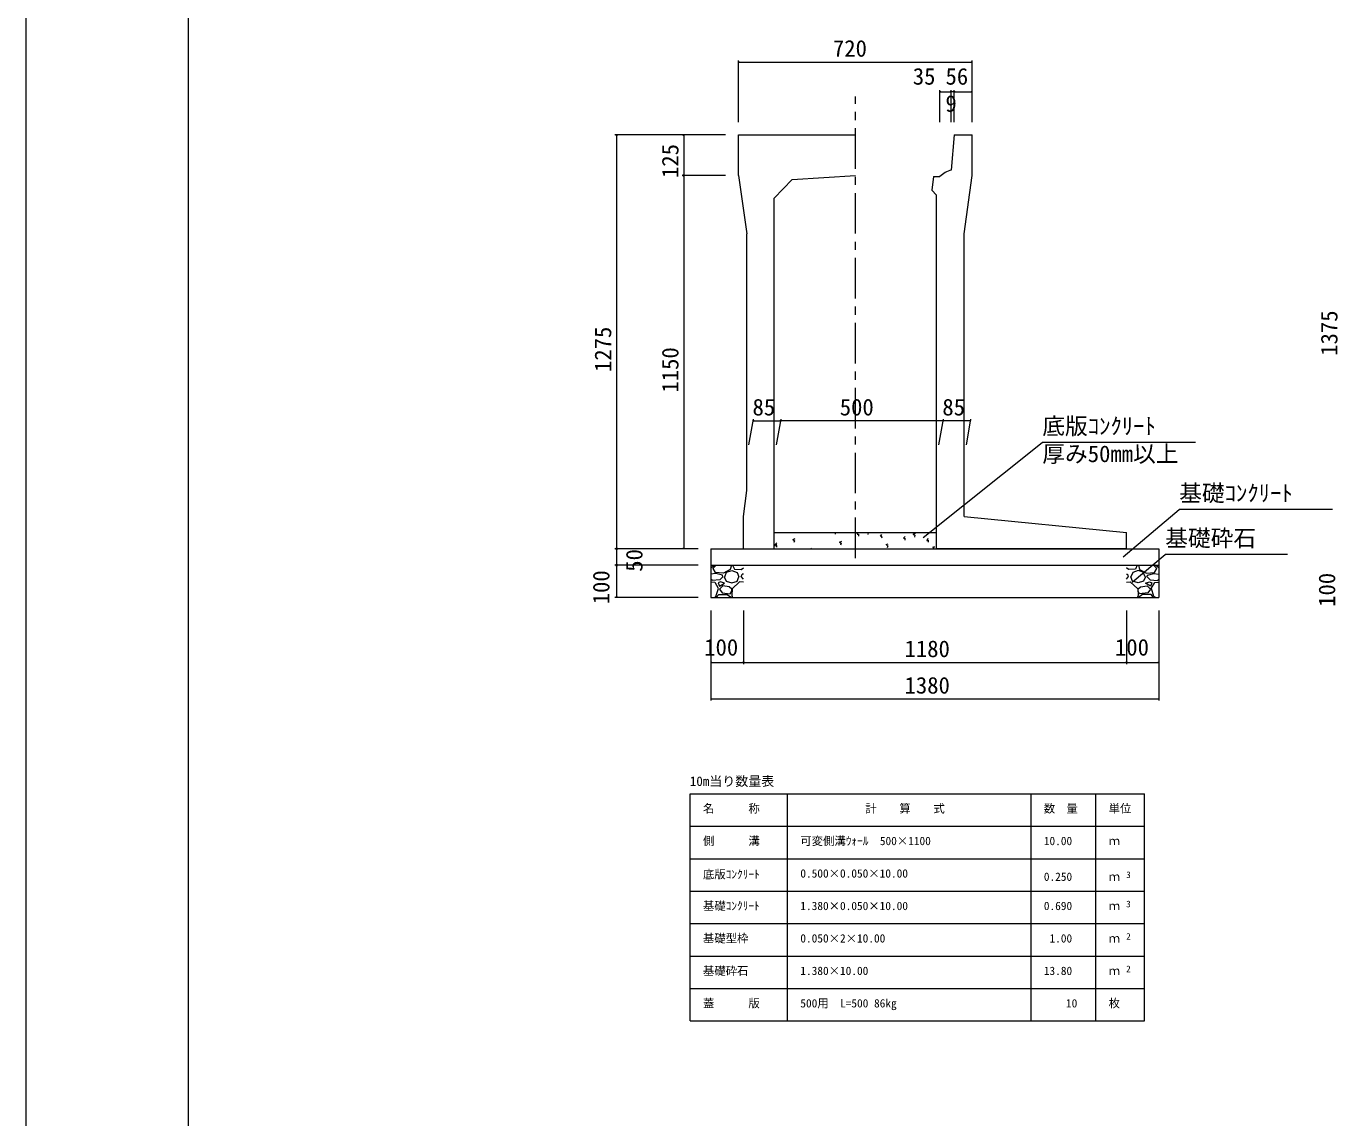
# Model space of a CAD drawing. Units: millimetres on the paper, scale 1:20. Extents: x 0 to 841, y 0 to 594.
# Drawn here: x 0 to 202.1, y 168.1 to 336.3 of the extents above; entities that cross this region are included whole.
import ezdxf
from ezdxf.enums import TextEntityAlignment as Align

# ---------------------------------------------------------------- set-up
doc = ezdxf.new("R2010")
doc.units = ezdxf.units.MM
doc.linetypes.add('USER1', pattern=[10, 6.25, -1.25, 1.25, -1.25])
for name, color, linetype, lineweight in [('D-STR-DIM（寸法）', 7, 'Continuous', 18), ('D-STR-HTXT（旗揚げ）', 4, 'Continuous', 18), ('D-STR-STRn（構造物）', 5, 'Continuous', 18), ('D-STR（構造物外形線）', 1, 'Continuous', 18), ('D-TTL(外枠）', 2, 'Continuous', 18), ('DEFPOINTS_2', 8, 'Continuous', 18)]:
    doc.layers.add(name, color=color, linetype=linetype, lineweight=lineweight)
doc.layers.add('D-STR-TXT（文字）', color=7, linetype='Continuous')
doc.styles.add('ＭＳ ゴシック', font='')
doc.styles.get('ＭＳ ゴシック').set_extended_font_data('MS Gothic')

msp = doc.modelspace()

# ---------------------------------------------------------------- linework, layer by layer
at = {"layer": 'D-STR-DIM（寸法）'}
for p, q in [((109.743, 321.541), (109.743, 331.03)), ((109.743, 330.78), (109.893, 330.805)), ((109.743, 330.78), (109.763, 330.78)), ((109.893, 330.755), (109.743, 330.78)), ((109.763, 330.78), (145.723, 330.78)), ((145.593, 330.805), (145.743, 330.78)), ((145.743, 330.78), (145.593, 330.755)), ((145.743, 330.78), (145.723, 330.78)), ((145.743, 321.541), (145.743, 331.03)), ((140.763, 321.541), (140.763, 326.447)), ((140.763, 326.197), (140.913, 326.222)), ((140.763, 326.197), (140.783, 326.197)), ((140.913, 326.172), (140.763, 326.197)), ((140.783, 326.197), (142.492, 326.197)), ((142.362, 326.222), (142.512, 326.197)), ((142.512, 326.197), (142.362, 326.172)), ((142.512, 326.197), (142.492, 326.197)), ((142.512, 321.541), (142.512, 326.447)), ((142.512, 321.541), (142.512, 326.447)), ((142.512, 326.197), (142.662, 326.222)), ((142.512, 326.197), (142.532, 326.197)), ((142.662, 326.172), (142.512, 326.197)), ((142.923, 326.197), (142.532, 326.197)), ((142.793, 326.222), (142.943, 326.197)), ((142.943, 326.197), (142.793, 326.172)), ((142.943, 326.197), (142.923, 326.197)), ((142.943, 321.541), (142.943, 326.447)), ((142.943, 321.541), (142.943, 326.447)), ((142.943, 326.197), (143.093, 326.222)), ((142.943, 326.197), (142.963, 326.197)), ((143.093, 326.172), (142.943, 326.197)), ((142.963, 326.197), (145.723, 326.197)), ((145.593, 326.222), (145.743, 326.197)), ((145.743, 326.197), (145.593, 326.172)), ((145.743, 326.197), (145.723, 326.197)), ((145.743, 321.541), (145.743, 326.447)), ((107.743, 319.541), (90.697, 319.541)), ((90.922, 319.391), (90.947, 319.541)), ((90.947, 319.541), (90.947, 319.521)), ((90.947, 319.541), (90.972, 319.391)), ((90.947, 319.521), (90.947, 255.811)), ((107.743, 319.541), (101.057, 319.541)), ((101.282, 319.391), (101.307, 319.541)), ((101.307, 319.541), (101.307, 319.521)), ((101.307, 319.541), (101.332, 319.391)), ((101.307, 319.521), (101.307, 313.311)), ((107.743, 313.291), (101.057, 313.291)), ((107.743, 313.291), (101.057, 313.291)), ((101.307, 313.291), (101.282, 313.441)), ((101.282, 313.141), (101.307, 313.291)), ((101.332, 313.441), (101.307, 313.291)), ((101.307, 313.291), (101.307, 313.311)), ((101.307, 313.291), (101.307, 313.271)), ((101.307, 313.291), (101.332, 313.141)), ((101.307, 313.271), (101.307, 255.811)), ((111.346, 271.8), (112.046, 275.767)), ((112.002, 275.517), (112.152, 275.542)), ((112.002, 275.517), (112.022, 275.517)), ((112.152, 275.492), (112.002, 275.517)), ((112.022, 275.517), (116.232, 275.517)), ((115.596, 271.8), (116.296, 275.767)), ((115.596, 271.8), (116.296, 275.767)), ((116.102, 275.542), (116.252, 275.517)), ((116.252, 275.517), (116.102, 275.492)), ((116.252, 275.517), (116.232, 275.517)), ((116.252, 275.517), (116.402, 275.542)), ((116.252, 275.517), (116.272, 275.517)), ((116.402, 275.492), (116.252, 275.517)), ((141.232, 275.517), (116.272, 275.517)), ((140.596, 271.8), (141.296, 275.767)), ((140.596, 271.8), (141.296, 275.767)), ((141.102, 275.542), (141.252, 275.517)), ((141.252, 275.517), (141.102, 275.492)), ((141.252, 275.517), (141.232, 275.517)), ((141.252, 275.517), (141.402, 275.542)), ((141.252, 275.517), (141.272, 275.517)), ((141.402, 275.492), (141.252, 275.517)), ((145.482, 275.517), (141.272, 275.517)), ((144.846, 271.8), (145.546, 275.767)), ((145.352, 275.542), (145.502, 275.517)), ((145.502, 275.517), (145.352, 275.492)), ((145.502, 275.517), (145.482, 275.517)), ((103.493, 255.791), (90.697, 255.791)), ((103.493, 255.791), (90.697, 255.791)), ((90.947, 255.791), (90.922, 255.941)), ((90.922, 255.641), (90.947, 255.791)), ((90.972, 255.941), (90.947, 255.791)), ((90.947, 255.791), (90.947, 255.811)), ((90.947, 255.791), (90.947, 255.771)), ((90.947, 255.791), (90.972, 255.641)), ((90.947, 255.771), (90.947, 253.311)), ((103.493, 255.791), (101.057, 255.791)), ((101.307, 255.791), (101.282, 255.941)), ((101.332, 255.941), (101.307, 255.791)), ((101.307, 255.791), (101.307, 255.811)), ((103.493, 253.291), (90.697, 253.291)), ((103.493, 253.291), (90.697, 253.291)), ((90.947, 253.291), (90.922, 253.441)), ((90.922, 253.141), (90.947, 253.291)), ((90.972, 253.441), (90.947, 253.291)), ((90.947, 253.291), (90.947, 253.311)), ((90.947, 253.291), (90.947, 253.271)), ((90.947, 253.291), (90.972, 253.141)), ((90.947, 253.271), (90.947, 248.311)), ((103.493, 248.291), (90.697, 248.291)), ((90.947, 248.291), (90.922, 248.441)), ((90.972, 248.441), (90.947, 248.291)), ((90.947, 248.291), (90.947, 248.311)), ((105.493, 246.291), (105.493, 232.418)), ((105.493, 246.291), (105.493, 238.041)), ((110.493, 246.291), (110.493, 238.041)), ((110.493, 246.291), (110.493, 238.041)), ((169.493, 246.291), (169.493, 238.041)), ((169.493, 246.291), (169.493, 238.041)), ((174.493, 246.291), (174.493, 238.041)), ((174.493, 246.291), (174.493, 232.418)), ((105.493, 238.291), (105.643, 238.316)), ((105.493, 238.291), (105.513, 238.291)), ((105.643, 238.266), (105.493, 238.291)), ((105.513, 238.291), (110.473, 238.291)), ((110.343, 238.316), (110.493, 238.291)), ((110.493, 238.291), (110.343, 238.266)), ((110.493, 238.291), (110.473, 238.291)), ((110.493, 238.291), (110.643, 238.316)), ((110.493, 238.291), (110.513, 238.291)), ((110.643, 238.266), (110.493, 238.291)), ((110.513, 238.291), (169.473, 238.291)), ((169.343, 238.316), (169.493, 238.291)), ((169.493, 238.291), (169.343, 238.266)), ((169.493, 238.291), (169.473, 238.291)), ((169.493, 238.291), (169.643, 238.316)), ((169.493, 238.291), (169.513, 238.291)), ((169.643, 238.266), (169.493, 238.291)), ((169.513, 238.291), (174.473, 238.291)), ((174.343, 238.316), (174.493, 238.291)), ((174.493, 238.291), (174.343, 238.266)), ((174.493, 238.291), (174.473, 238.291)), ((105.493, 232.668), (105.643, 232.693)), ((105.493, 232.668), (105.513, 232.668)), ((105.643, 232.643), (105.493, 232.668)), ((105.513, 232.668), (174.473, 232.668)), ((174.343, 232.693), (174.493, 232.668)), ((174.493, 232.668), (174.343, 232.643)), ((174.493, 232.668), (174.473, 232.668))]:
    msp.add_line(p, q, dxfattribs=at)
at = {"layer": 'D-STR-DIM（寸法）', "linetype": 'USER1'}
msp.add_line((127.743, 254.345), (127.743, 325.488), dxfattribs=at)
at = {"layer": 'D-STR-HTXT（旗揚げ）'}
for p, q in [((138.187, 257.556), (156.537, 272.151)), ((180.135, 272.151), (156.537, 272.151)), ((168.972, 254.56), (177.618, 261.824)), ((201.216, 261.824), (177.618, 261.824)), ((170.384, 250.631), (175.467, 254.893)), ((194.331, 254.893), (175.467, 254.893)), ((102.295, 218.056), (172.295, 218.056)), ((102.295, 183.056), (102.295, 218.056)), ((117.295, 183.056), (117.295, 218.056)), ((154.795, 183.056), (154.795, 218.056)), ((164.795, 202.056), (164.795, 218.056)), ((164.795, 183.056), (164.795, 218.056)), ((172.295, 183.056), (172.295, 218.056)), ((102.295, 213.056), (172.295, 213.056)), ((102.295, 208.056), (172.295, 208.056)), ((102.295, 203.056), (172.295, 203.056)), ((102.295, 198.056), (172.295, 198.056)), ((102.295, 193.056), (172.295, 193.056)), ((102.295, 188.056), (172.295, 188.056)), ((102.295, 183.056), (172.295, 183.056))]:
    msp.add_line(p, q, dxfattribs=at)
at = {"layer": 'D-STR-STRn（構造物）', "color": 7}
for p, q in [((115.243, 258.291), (140.243, 258.291)), ((115.243, 256.322), (115.63, 256.725)), ((118.09, 257.237), (118.44, 257.371)), ((118.09, 257.237), (118.339, 257.069)), ((118.299, 256.792), (118.4, 257.094)), ((124.67, 258.047), (124.625, 258.291)), ((125.276, 256.836), (125.626, 256.971)), ((125.276, 256.836), (125.524, 256.669)), ((125.485, 256.392), (125.586, 256.694)), ((127.997, 258.037), (128.21, 258.291)), ((127.997, 258.037), (128.296, 258.011)), ((128.257, 257.733), (128.199, 258.046)), ((129.686, 258.004), (129.782, 258.291)), ((129.711, 258.291), (129.726, 258.281)), ((131.583, 257.723), (131.824, 258.011)), ((131.583, 257.723), (131.882, 257.697)), ((131.843, 257.419), (131.785, 257.733)), ((135.17, 257.409), (135.411, 257.697)), ((135.17, 257.41), (135.468, 257.383)), ((135.429, 257.105), (135.371, 257.419)), ((136.662, 258.049), (137.012, 258.183)), ((136.662, 258.049), (136.911, 257.881)), ((136.871, 257.604), (136.973, 257.906)), ((138.756, 257.096), (138.997, 257.383)), ((138.756, 257.096), (139.055, 257.07)), ((139.016, 256.792), (138.958, 257.105)), ((115.243, 256.319), (115.686, 256.25)), ((115.643, 256.028), (115.588, 256.503)), ((120.864, 255.791), (120.967, 255.898)), ((132.461, 256.436), (132.811, 256.57)), ((132.461, 256.436), (132.71, 256.268)), ((132.67, 255.991), (132.772, 256.293)), ((139.647, 256.035), (139.997, 256.17)), ((139.647, 256.036), (139.896, 255.868)), ((139.923, 255.791), (139.957, 255.893))]:
    msp.add_line(p, q, dxfattribs=at)
at = {"layer": 'D-STR-STRn（構造物）'}
for p, q in [((105.493, 255.791), (105.493, 248.291)), ((105.493, 255.791), (174.493, 255.791)), ((174.493, 255.791), (174.493, 248.291)), ((105.493, 253.291), (174.493, 253.291)), ((105.493, 252.856), (106.056, 253.291)), ((105.802, 252.739), (106.299, 253.291)), ((106.162, 252.136), (105.812, 252.736)), ((108.454, 252.585), (107.404, 252.035)), ((108.654, 253.289), (108.454, 252.589)), ((108.824, 253.291), (109.094, 252.651)), ((109.099, 252.636), (110.149, 252.586)), ((110.152, 252.593), (110.493, 252.856)), ((169.834, 252.593), (169.493, 252.856)), ((170.888, 252.636), (169.838, 252.586)), ((171.163, 253.291), (170.893, 252.651)), ((171.333, 253.289), (171.533, 252.589)), ((171.532, 252.585), (172.582, 252.035)), ((174.185, 252.739), (173.688, 253.291)), ((173.825, 252.136), (174.175, 252.736)), ((174.493, 252.856), (173.93, 253.291)), ((106.256, 251.983), (105.493, 251.903)), ((105.7, 250.905), (105.493, 251.131)), ((106.103, 250.584), (105.493, 250.635)), ((106.849, 250.992), (105.699, 250.892)), ((106.663, 249.692), (106.113, 250.592)), ((107.399, 252.049), (106.149, 252.149)), ((107.25, 251.742), (106.25, 251.992)), ((106.951, 250.687), (106.601, 250.537)), ((107.302, 251.489), (106.852, 250.989)), ((107.554, 250.49), (106.954, 250.69)), ((107.303, 251.486), (107.253, 251.736)), ((107.548, 251.49), (107.848, 250.79)), ((107.601, 251.489), (107.901, 252.189)), ((107.848, 250.785), (108.698, 250.535)), ((107.903, 252.189), (108.703, 252.439)), ((108.7, 252.439), (109.5, 252.139)), ((108.705, 250.536), (109.555, 250.786)), ((109.903, 250.689), (108.753, 249.639)), ((109.503, 252.137), (109.803, 251.487)), ((109.55, 250.791), (109.8, 251.491)), ((110.493, 250.635), (109.903, 250.684)), ((110.493, 251.131), (110.15, 251.505)), ((110.151, 251.49), (110.301, 251.89)), ((110.493, 251.903), (110.306, 251.883)), ((169.493, 251.903), (169.68, 251.883)), ((169.493, 251.131), (169.836, 251.505)), ((169.493, 250.635), (170.083, 250.684)), ((169.836, 251.49), (169.686, 251.89)), ((170.084, 250.689), (171.234, 249.639)), ((170.484, 252.137), (170.184, 251.487)), ((170.436, 250.791), (170.186, 251.491)), ((171.282, 250.536), (170.432, 250.786)), ((171.286, 252.439), (170.486, 252.139)), ((172.084, 252.189), (171.284, 252.439)), ((172.139, 250.785), (171.289, 250.535)), ((172.386, 251.489), (172.086, 252.189)), ((172.439, 251.49), (172.139, 250.79)), ((172.433, 250.49), (173.033, 250.69)), ((172.588, 252.049), (173.838, 252.149)), ((172.684, 251.486), (172.734, 251.736)), ((172.685, 251.489), (173.135, 250.989)), ((172.736, 251.742), (173.736, 251.992)), ((173.035, 250.687), (173.385, 250.537)), ((173.138, 250.992), (174.288, 250.892)), ((173.324, 249.692), (173.874, 250.592)), ((173.73, 251.983), (174.493, 251.903)), ((173.883, 250.584), (174.493, 250.635)), ((174.286, 250.905), (174.493, 251.131)), ((106.253, 248.437), (106.653, 249.687)), ((106.299, 248.291), (106.702, 248.739)), ((106.6, 250.539), (106.8, 250.039)), ((106.702, 248.739), (108.002, 248.739)), ((106.8, 250.04), (107.55, 250.49)), ((106.8, 249.591), (107.2, 248.991)), ((107.302, 250.089), (106.802, 249.589)), ((107.204, 248.987), (108.454, 248.837)), ((108.308, 249.942), (107.308, 250.092)), ((108, 248.75), (108.65, 248.3)), ((108.713, 249.578), (108.313, 249.928)), ((108.453, 248.84), (108.703, 249.29)), ((108.694, 248.6), (108.824, 248.291)), ((108.75, 249.641), (108.7, 248.591)), ((108.702, 249.289), (108.702, 249.589)), ((171.293, 248.6), (171.163, 248.291)), ((171.237, 249.641), (171.287, 248.591)), ((171.274, 249.578), (171.674, 249.928)), ((171.533, 248.84), (171.283, 249.29)), ((171.285, 249.289), (171.285, 249.589)), ((171.986, 248.75), (171.336, 248.3)), ((172.783, 248.987), (171.533, 248.837)), ((171.679, 249.942), (172.679, 250.092)), ((173.285, 248.739), (171.985, 248.739)), ((173.186, 250.04), (172.436, 250.49)), ((172.685, 250.089), (173.185, 249.589)), ((173.186, 249.591), (172.786, 248.991)), ((173.387, 250.539), (173.187, 250.039)), ((173.688, 248.291), (173.285, 248.739)), ((173.734, 248.437), (173.334, 249.687)), ((105.493, 248.291), (138.993, 248.291)), ((105.493, 248.291), (174.493, 248.291)), ((106.056, 248.291), (106.252, 248.443)), ((173.93, 248.291), (173.734, 248.443))]:
    msp.add_line(p, q, dxfattribs=at)
at = {"layer": 'D-STR（構造物外形線）'}
for p, q in [((109.743, 313.291), (109.743, 319.541)), ((109.743, 319.541), (127.743, 319.541)), ((142.943, 319.541), (142.512, 314.128)), ((142.943, 319.541), (145.743, 319.541)), ((142.943, 319.541), (145.743, 319.541)), ((145.743, 313.291), (145.743, 319.541)), ((145.743, 313.291), (145.743, 319.541)), ((109.743, 313.291), (110.993, 304.291)), ((117.988, 312.706), (127.743, 313.291)), ((144.493, 304.291), (145.743, 313.291)), ((115.243, 309.791), (117.988, 312.706)), ((139.763, 313.141), (139.539, 311.039)), ((139.763, 313.141), (140.763, 313.141)), ((115.243, 255.791), (115.243, 309.791)), ((139.539, 311.039), (140.243, 310.291)), ((140.243, 255.791), (140.243, 310.291)), ((110.993, 264.791), (110.993, 304.291)), ((144.493, 260.791), (144.493, 304.291)), ((110.493, 260.791), (110.993, 264.791)), ((110.493, 255.791), (110.493, 260.791)), ((144.493, 260.791), (169.493, 258.291)), ((169.493, 255.791), (169.493, 258.291)), ((110.493, 255.791), (115.243, 255.791)), ((140.243, 255.791), (144.993, 255.791)), ((169.493, 255.791), (140.243, 255.791))]:
    msp.add_line(p, q, dxfattribs=at)
msp.add_arc((143.54, 310.262), 4, 104.89471, 133.9699, dxfattribs=at)
at = {"layer": 'D-TTL(外枠）'}
msp.add_line((25, 20), (25, 574), dxfattribs=at)
at = {"layer": 'DEFPOINTS_2'}
msp.add_line((0, 0), (0, 594), dxfattribs=at)

# ---------------------------------------------------------------- texts
at = {"layer": 'D-STR-DIM（寸法）', "style": 'ＭＳ ゴシック'}
for s, p in [('720', (124.279, 330.83)), ('35', (136.583, 326.522)), ('56', (141.625, 326.522)), ('9', (141.613, 322.326)), ('85', (111.888, 275.567)), ('500', (125.331, 275.567)), ('85', (141.138, 275.567)), ('100', (104.449, 238.57)), ('1180', (135.312, 238.341)), ('100', (167.73, 238.57)), ('1380', (135.312, 232.718))]:
    msp.add_text(s, height=2.566, dxfattribs=at).set_placement(p, align=Align.BOTTOM_LEFT)
for s, p in [('125', (101.257, 312.916)), ('1375', (202.781, 285.529)), ('1275', (90.897, 283.029)), ('1150', (101.257, 279.86)), ('50', (95.715, 252.258)), ('100', (90.622, 247.247)), ('100', (202.43, 246.85))]:
    msp.add_text(s, height=2.566, rotation=90, dxfattribs=at).set_placement(p, align=Align.BOTTOM_LEFT)
at = {"layer": 'D-STR-TXT（文字）', "style": 'ＭＳ ゴシック'}
for s, height, p in [('底版ｺﾝｸﾘｰﾄ', 2.566, (156.537, 272.651)), ('厚み50mm以上', 2.566, (156.537, 268.379)), ('基礎ｺﾝｸﾘｰﾄ', 2.566, (177.618, 262.324)), ('基礎砕石', 2.566, (175.467, 255.393)), ('10m当り数量表', 1.466, (102.241, 218.818)), ('名\u3000\u3000\u3000称', 1.283, (104.257, 214.757)), ('計\u3000\u3000算\u3000\u3000式', 1.283, (129.261, 214.757)), ('数\u3000量', 1.283, (156.757, 214.757)), ('単位', 1.283, (166.757, 214.757)), ('側\u3000\u3000\u3000溝', 1.283, (104.257, 209.757)), ('可変側溝ｳｫｰﾙ\u3000500×1100', 1.283, (119.257, 209.757)), ('10.00', 1.283, (156.77, 209.757)), ('ｍ', 1.283, (166.757, 209.757)), ('底版ｺﾝｸﾘｰﾄ', 1.283, (104.257, 204.625)), ('0.500×0.050×10.00', 1.283, (119.257, 204.757)), ('0.250', 1.283, (156.77, 204.257)), ('ｍ', 1.283, (166.757, 204.257)), ('3', 1.026, (169.458, 204.76)), ('基礎ｺﾝｸﾘｰﾄ', 1.283, (104.257, 199.757)), ('1.380×0.050×10.00', 1.283, (119.257, 199.757)), ('0.690', 1.283, (156.77, 199.757)), ('ｍ', 1.283, (166.757, 199.757)), ('3', 1.026, (169.458, 200.26)), ('基礎型枠', 1.283, (104.257, 194.757)), ('0.050×2×10.00', 1.283, (119.257, 194.757)), (' 1.00', 1.283, (156.77, 194.757)), ('ｍ', 1.283, (166.757, 194.757)), ('2', 1.026, (169.458, 195.26)), ('基礎砕石', 1.283, (104.257, 189.757)), ('1.380×10.00', 1.283, (119.257, 189.757)), ('13.80', 1.283, (156.77, 189.757)), ('ｍ', 1.283, (166.757, 189.757)), ('2', 1.026, (169.458, 190.26)), ('蓋\u3000\u3000\u3000版', 1.283, (104.257, 184.757)), ('500用\u3000L=500 86kg', 1.283, (119.257, 184.757)), ('10', 1.283, (160.181, 184.757)), ('枚', 1.283, (166.757, 184.757))]:
    msp.add_text(s, height=height, dxfattribs=at).set_placement(p, align=Align.BOTTOM_LEFT)

doc.saveas('drawing.dxf')
